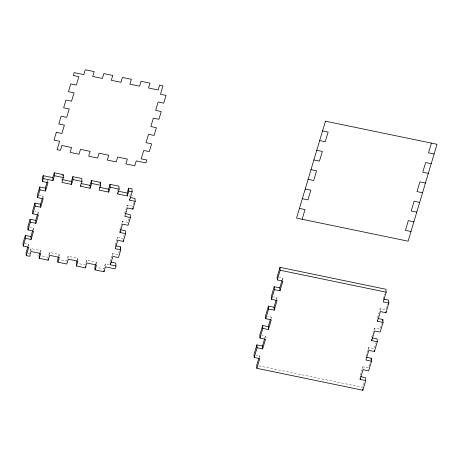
<?xml version="1.0" encoding="UTF-8"?>
<svg xmlns="http://www.w3.org/2000/svg" width="460" height="460" viewBox="0 0 460 460"><rect width="100%" height="100%" fill="white"/><g stroke="black" fill="none" stroke-linecap="round" stroke-linejoin="round"><path stroke-width="0.34" stroke-dasharray="2.3 1.72" d="M28.002 246.267L28.578 244.329L24.397 243.466M32.815 230.115L33.39 228.177L29.906 227.458M37.628 213.963L38.209 212.025L34.718 211.307M42.446 197.811L43.021 195.874L38.836 195.011M47.259 181.66L47.644 180.372M40.647 252.321L40.532 250.579L30.866 248.578L29.423 253.425L28.083 253.144M39.991 252.396L40.532 250.579M61.72 179.509L62.077 178.296M59.242 256.168L59.127 254.426L49.456 252.425L48.012 257.272L41.147 255.852M58.587 256.243L59.127 254.426M77.872 260.596L77.717 258.273L68.051 256.272L66.608 261.119L59.742 259.699M77.176 260.09L77.717 258.273M96.427 263.867L96.312 262.125L86.647 260.124L85.198 264.966L78.332 263.545M95.772 263.942L96.312 262.125M117.495 191.055L117.858 189.842M109.382 264.828L105.236 263.971L103.793 268.818L96.928 267.398M110.193 261.912L112.7 253.512L118.277 254.667L119.433 250.786M115.201 245.111L117.513 237.36L123.09 238.516L124.246 234.634M119.824 229.603L122.325 221.208L127.903 222.358L129.254 217.839M124.637 213.452L127.144 205.056L132.721 206.206L134.067 201.687M129.645 196.656L130.605 193.424M258.991 357.656L259.566 355.718L256.082 354.993M264.77 338.272L265.345 336.335L261.861 335.616M270.739 318.245L271.124 316.952L267.639 316.233M276.322 299.506L276.903 297.568L273.412 296.849M282.101 280.128L282.681 278.185L279.191 277.466M360.353 375.205L362.859 366.81L368.437 367.96L370.363 361.502M365.941 356.471L368.638 347.426L374.216 348.577L375.947 342.763M371.72 337.088L374.411 328.043L379.994 329.199L381.725 323.38M377.493 317.705L380.19 308.66L385.767 309.816L387.504 303.997M383.082 298.966L384.623 293.802M364.009 382.823L362.658 387.343L258.784 365.844M380.19 308.66L380.305 310.402M374.411 328.043L374.532 329.785M368.638 347.426L368.788 349.744M362.859 366.81L363.015 369.127M282.681 278.185L282.796 279.927M276.903 297.568L277.018 299.31M271.124 316.952L271.239 318.694M265.345 336.335L265.46 338.077M259.566 355.718L259.681 357.46M127.144 205.056L127.259 206.793M122.325 221.208L122.44 222.95M117.513 237.36L117.628 239.102M112.7 253.512L112.849 255.835M105.236 263.971L105.392 266.294M86.647 260.124L86.796 262.441M68.051 256.272L68.166 258.014M47.874 180.303L47.949 181.464M49.456 252.425L49.611 254.748M43.021 195.874L43.136 197.616M38.209 212.025L38.324 213.768M33.39 228.177L33.511 229.919M30.866 248.578L31.021 250.901M28.578 244.329L28.692 246.071"/><path stroke-width="0.69" d="M25.311 235.422L25.501 238.326L31.084 239.482L30.889 236.578L25.311 235.422L23 243.179L23.195 246.077L28.773 247.233L26.266 255.633L29.612 256.323L31.056 251.482L40.727 253.483L39.284 258.325L48.208 260.176L49.651 255.329L59.317 257.33L57.874 262.177L66.798 264.023L68.241 259.175L77.912 261.176L76.469 266.024L85.393 267.869L86.837 263.022L96.502 265.023L95.059 269.87L103.983 271.716L105.432 266.875L115.098 268.876L115.966 265.966L115.77 263.062L110.889 262.056M30.124 219.27L30.32 222.174L35.897 223.33L35.702 220.426L30.124 219.27L27.813 227.027L28.008 229.925L33.586 231.081L31.084 239.482M34.943 203.119L35.133 206.022L40.71 207.178L40.52 204.274L34.943 203.119L32.631 210.875L32.821 213.773L38.398 214.929L35.897 223.33M39.755 186.967L39.945 189.871L45.523 191.026L45.333 188.123L39.755 186.967L37.444 194.718L37.639 197.622L43.217 198.777L40.71 207.178M43.125 175.662L43.32 178.56L52.986 180.567L52.791 177.663L43.125 175.662L42.257 178.566L42.452 181.47L48.03 182.626L45.523 191.026M23.195 246.077L25.501 238.326M28.008 229.925L30.32 222.174M32.821 213.773L35.133 206.022M37.639 197.622L39.945 189.871M42.452 181.47L43.32 178.56M27.807 246.916L26.076 252.73L26.266 255.633M30.889 236.578L32.62 230.765M35.702 220.426L37.438 214.613M40.52 204.274L42.251 198.461M45.333 188.123L47.064 182.309M52.791 177.663L54.24 172.816L63.164 174.662L63.353 177.566L61.91 182.413L71.582 184.414L73.025 179.567L72.829 176.663L81.754 178.514L81.949 181.412L80.506 186.26L90.171 188.261L91.615 183.413L91.425 180.515L100.349 182.361L100.539 185.265L99.096 190.106L108.767 192.107L110.21 187.266L110.015 184.362L118.939 186.208L119.134 189.112L117.691 193.959L127.357 195.96L128.8 191.113L128.61 188.209L131.957 188.905L132.146 191.803L129.645 200.203L135.223 201.359L132.911 209.11L127.334 207.954L124.832 216.355L130.41 217.511L128.099 225.262L122.521 224.106L120.014 232.507L125.591 233.663L123.28 241.414L117.702 240.258L115.201 248.659L120.779 249.814L118.467 257.565L112.89 256.415L110.388 264.81L115.966 265.966M52.986 180.567L54.429 175.72L54.24 172.816M39.813 253L39.088 255.427L39.284 258.325M62.801 175.875L63.164 174.662M71.582 184.414L71.386 181.51L72.829 176.663M58.403 256.852L57.684 259.273L57.874 262.177M90.171 188.261L89.982 185.357L91.425 180.515M76.998 260.699L76.274 263.12L76.469 266.024M99.987 183.574L100.349 182.361M108.767 192.107L108.571 189.209L110.015 184.362M95.588 264.546L94.869 266.967L95.059 269.87M127.357 195.96L127.167 193.056L128.61 188.209M120.204 248.204L120.589 246.911L115.707 245.904M256.881 344.873L257.071 347.772L262.648 348.927L262.459 346.029L256.881 344.873L253.989 354.562L254.184 357.466L259.762 358.622L256.87 368.31L362.854 390.247L365.74 380.552L365.55 377.654L360.669 376.642M262.654 325.49L262.85 328.394L268.427 329.544L268.237 326.646L262.654 325.49L259.768 335.179L259.963 338.083L265.541 339.238L262.648 348.927M268.433 306.107L268.628 309.011L274.206 310.161L274.01 307.263L268.433 306.107L265.546 315.796L265.736 318.699L271.314 319.855L268.427 329.544M274.212 286.724L274.407 289.627L279.985 290.783L279.789 287.88L274.212 286.724L271.325 296.418L271.515 299.316L277.092 300.472L274.206 310.161M365.74 380.552L360.163 379.402L363.049 369.708L368.627 370.863L371.519 361.175L365.941 360.019L368.828 350.324L374.405 351.48L377.298 341.791L371.72 340.636L374.607 330.947L380.184 332.097L383.071 322.408L377.493 321.252L380.385 311.564L385.963 312.714L388.849 303.025L383.272 301.869L386.164 292.18L385.969 289.277L279.99 267.34L277.098 277.035L277.294 279.933L282.871 281.089L279.985 290.783M254.184 357.466L257.071 347.772M259.963 338.083L262.85 328.394M265.736 318.699L268.628 309.011M271.515 299.316L274.407 289.627M277.294 279.933L280.18 270.244L279.99 267.34M258.796 358.3L256.68 365.407L256.87 368.31M262.459 346.029L264.575 338.922M268.237 326.646L270.353 319.539M274.01 307.263L276.132 300.156M279.789 287.88L281.911 280.772M302.134 219.259L305.02 209.57L299.443 208.414M431.422 143.129L428.536 152.818L434.113 153.973M370.938 359.565L371.323 358.271L366.447 357.259M382.496 320.798L382.881 319.504L377.999 318.492M322.552 130.881L328.129 132.037L325.243 141.726L319.666 140.576M431.221 163.662L425.644 162.506L422.757 172.201L428.335 173.357M316.779 150.265L322.356 151.42L319.464 161.109L313.887 159.959M425.442 183.045L419.865 181.89L416.978 191.584L422.556 192.74M311 169.648L316.578 170.804L313.685 180.492L308.108 179.337M419.669 202.429L414.092 201.273L411.2 210.967L416.777 212.117M305.221 189.031L310.799 190.187L307.912 199.876L302.335 198.72M413.891 221.812L408.313 220.656L405.421 230.351L410.998 231.501M54.429 175.72L63.353 177.566M73.025 179.567L81.949 181.412M91.615 183.413L100.539 185.265M110.21 187.266L119.134 189.112M128.8 191.113L132.146 191.803M62.41 179.653L71.386 181.51M81 183.5L89.982 185.357M99.596 187.346L108.571 189.209M118.185 191.199L127.167 193.056M130.151 197.443L135.033 198.455L135.223 201.359M125.333 213.595L130.214 214.607L130.41 217.511M120.52 229.753L125.402 230.759L125.591 233.663M280.18 270.244L386.164 292.18M383.778 299.115L388.66 300.121L388.849 303.025M372.221 337.876L377.102 338.888L377.298 341.791M385.882 311.558L385.963 312.714M382.881 319.504L383.071 322.408M377.418 320.091L377.493 321.252M374.331 350.319L374.405 351.48M371.64 339.474L371.72 340.636M371.323 358.271L371.519 361.175M362.773 389.085L362.854 390.247M360.088 378.241L360.163 379.402M132.837 207.949L132.911 209.11M129.57 199.042L129.645 200.203M123.205 240.252L123.28 241.414M117.61 192.797L117.691 193.959M119.939 231.345L120.014 232.507M120.589 246.911L120.779 249.814M110.308 263.649L110.388 264.81M103.908 270.555L103.983 271.716M80.425 185.098L80.506 186.26M85.313 266.708L85.393 267.869M48.127 259.014L48.208 260.176M56.321 132.359L54.01 140.116L59.587 141.266L57.086 149.667L60.432 150.362L61.876 145.515L71.547 147.516L70.104 152.363L79.028 154.209L80.471 149.362L90.137 151.363L88.694 156.21L97.618 158.056L99.061 153.209L108.732 155.21L107.289 160.057L116.213 161.903L117.656 157.061L127.322 159.062L125.879 163.904L134.803 165.755L136.246 160.908L145.918 162.909L146.786 159.999L141.208 158.849L143.71 150.449L149.287 151.605L151.599 143.848L146.021 142.698L148.523 134.297L154.1 135.453L156.411 127.696L150.834 126.54L153.341 118.145L158.918 119.301L161.23 111.544L155.652 110.388L158.154 101.993L163.731 103.143L166.043 95.392L160.465 94.237L162.966 85.842L159.62 85.146L158.177 89.993L148.511 87.992L149.954 83.145L141.03 81.299L139.587 86.146L129.915 84.145L131.359 79.298L122.435 77.452L120.991 82.294L111.326 80.293L112.769 75.451L103.845 73.6L102.396 78.447L92.73 76.446L94.173 71.599L85.249 69.753L83.806 74.6L74.135 72.599L73.272 75.503L78.85 76.659L76.343 85.06L70.765 83.904L68.454 91.655L74.031 92.811L71.53 101.212L65.953 100.056L63.641 107.812L69.218 108.962L66.717 117.363L61.14 116.207L58.828 123.964L64.406 125.114L61.899 133.515L56.321 132.359M325.444 121.193L296.556 218.103L408.112 241.195L437 144.279L325.444 121.193"/></g></svg>
